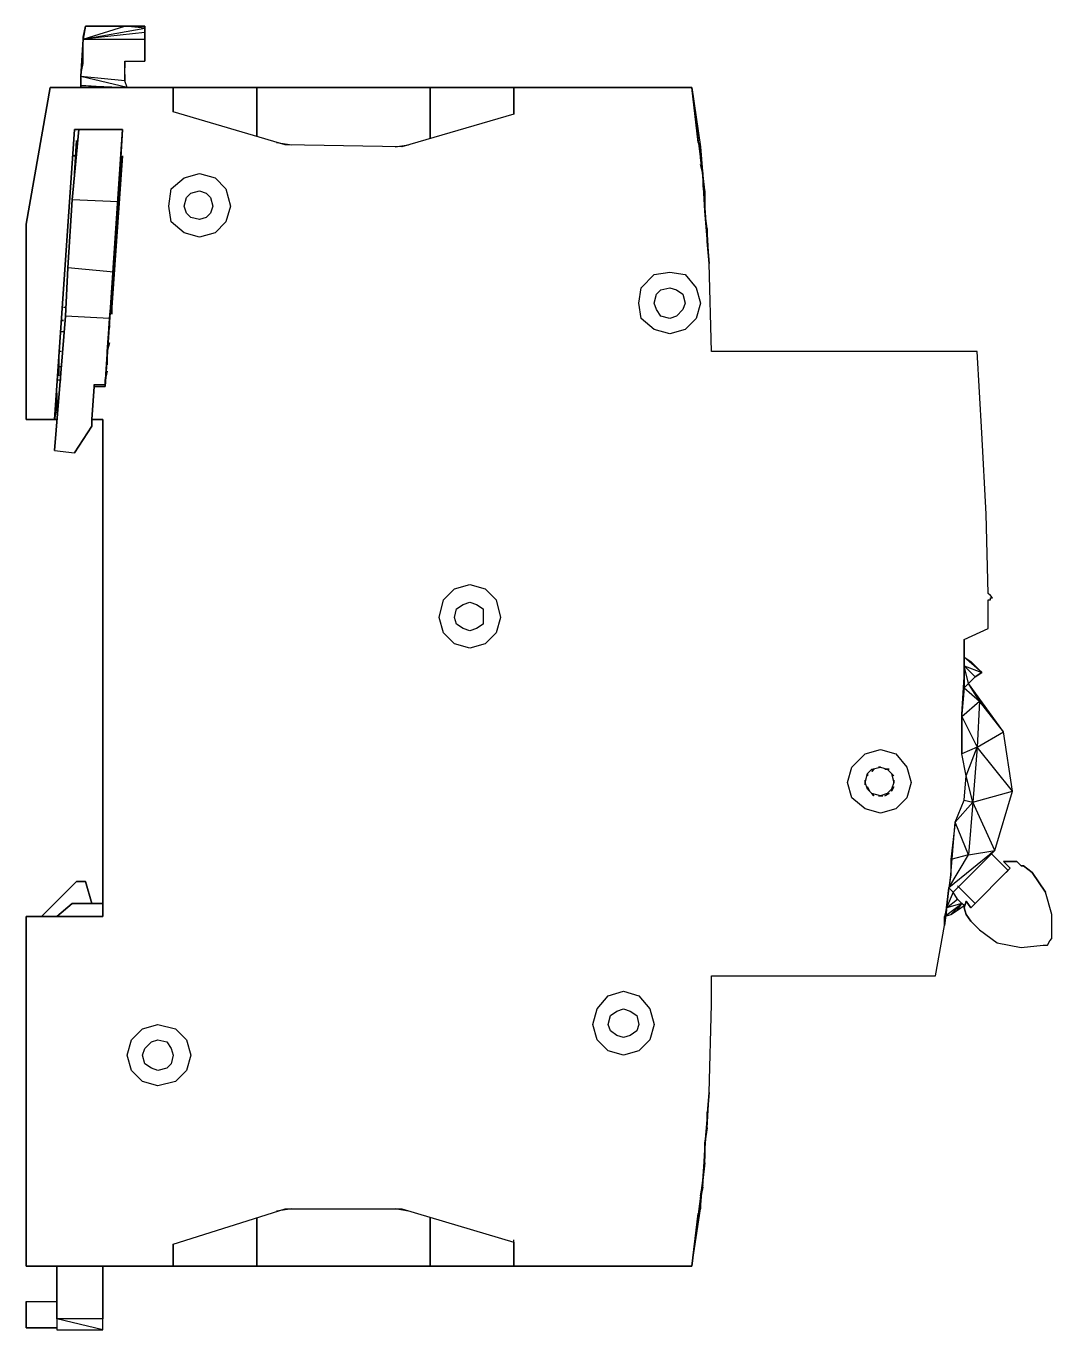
# Model space of a CAD drawing. Extents: x 0 to 74, y 0 to 94.
import ezdxf

# ---------------------------------------------------------------- set-up
doc = ezdxf.new("R2010")
doc.units = 0

# ---------------------------------------------------------------- blocks, each defined once
blk = doc.blocks.new('mcb-3')
at = {"elevation": 5.065, "flags": 128}
for points in [[(-23303.015, 27748.94), (-23303.015, 27750.048), (-23302.857, 27750.839), (-23303.015, 27749.889), (-23303.173, 27747.198), (-23303.173, 27747.357), (-23303.015, 27748.148), (-23303.015, 27748.623)], [(-23300.007, 27750.839), (-23302.857, 27750.839), (-23303.015, 27749.889)], [(-23303.015, 27749.889), (-23298.573, 27750.681), (-23298.573, 27750.364), (-23303.015, 27749.889)], [(-23302.857, 27750.839), (-23300.007, 27750.839)], [(-23300.007, 27750.839), (-23298.573, 27750.839), (-23298.573, 27750.681)], [(-23298.573, 27750.839), (-23298.573, 27750.523)], [(-23298.573, 27750.206), (-23298.573, 27748.306)], [(-23298.573, 27750.206), (-23298.573, 27748.306)], [(-23300.007, 27748.148), (-23300.007, 27747.832)], [(-23303.173, 27746.882), (-23303.173, 27747.198), (-23303.173, 27746.565), (-23303.173, 27746.407)], [(-23303.173, 27746.565), (-23299.849, 27746.407), (-23303.173, 27747.198)], [(-23300.007, 27746.882), (-23300.007, 27747.04)], [(-23259.139, 27746.407), (-23258.506, 27742.124), (-23258.348, 27740.066)], [(-23303.648, 27740.224), (-23303.49, 27742.599)], [(-23258.506, 27742.124), (-23258.665, 27742.44)], [(-23303.806, 27741.49), (-23303.49, 27741.49)], [(-23300.166, 27741.49), (-23300.957, 27730.559), (-23300.957, 27730.084), (-23300.957, 27730.559)], [(-23258.348, 27740.224), (-23258.348, 27740.066), (-23258.506, 27741.332)], [(-23296.832, 27737.85), (-23296.674, 27739.116), (-23295.724, 27739.908), (-23294.616, 27740.224), (-23293.508, 27739.908), (-23292.716, 27739.116), (-23292.4, 27737.85), (-23292.716, 27736.732), (-23293.508, 27735.941), (-23294.616, 27735.624), (-23295.724, 27735.941), (-23296.674, 27736.732)], [(-23293.508, 27735.941), (-23294.616, 27735.624), (-23295.724, 27735.941), (-23296.674, 27736.732), (-23296.832, 27737.85), (-23296.674, 27739.116), (-23295.724, 27739.908), (-23294.616, 27740.224), (-23293.508, 27739.908), (-23292.716, 27739.116), (-23292.4, 27737.85), (-23292.716, 27736.732)], [(-23258.348, 27740.066), (-23258.348, 27740.224)], [(-23258.19, 27738.799), (-23258.348, 27740.066), (-23258.348, 27739.274), (-23258.19, 27738.799), (-23258.19, 27738.958)], [(-23295.566, 27737.366), (-23295.724, 27737.85), (-23295.566, 27738.483), (-23295.249, 27738.799), (-23294.616, 27738.958), (-23294.141, 27738.799), (-23293.824, 27738.483), (-23293.666, 27737.85), (-23293.824, 27737.366), (-23294.141, 27737.049), (-23294.616, 27736.891), (-23295.249, 27737.049)], [(-23294.141, 27737.049), (-23294.616, 27736.891), (-23295.249, 27737.049), (-23295.566, 27737.366), (-23295.724, 27737.85), (-23295.566, 27738.483), (-23295.249, 27738.799), (-23294.616, 27738.958), (-23294.141, 27738.799), (-23293.824, 27738.483), (-23293.666, 27737.85), (-23293.824, 27737.366)], [(-23258.19, 27738.958), (-23258.19, 27738.799)], [(-23258.19, 27737.533), (-23258.19, 27738.799), (-23258.19, 27737.533)], [(-23258.19, 27738.799), (-23258.19, 27737.85)], [(-23258.19, 27738.799), (-23258.19, 27737.533), (-23258.19, 27738.799), (-23258.19, 27737.533)], [(-23262.79, 27729.767), (-23262.948, 27730.875), (-23262.79, 27731.984), (-23261.84, 27732.933), (-23260.722, 27733.092), (-23259.614, 27732.933), (-23258.823, 27731.984), (-23258.506, 27730.875), (-23258.823, 27729.767), (-23259.614, 27728.967), (-23260.722, 27728.65), (-23261.84, 27728.967)], [(-23259.614, 27728.967), (-23260.722, 27728.65), (-23261.84, 27728.967), (-23262.79, 27729.767), (-23262.948, 27730.875), (-23262.79, 27731.984), (-23261.84, 27732.933), (-23260.722, 27733.092), (-23259.614, 27732.933), (-23258.823, 27731.984), (-23258.506, 27730.875), (-23258.823, 27729.767)], [(-23261.84, 27730.875), (-23261.681, 27731.509), (-23261.356, 27731.825), (-23260.722, 27731.984), (-23260.247, 27731.825), (-23259.773, 27731.509), (-23259.614, 27730.875), (-23259.773, 27730.401), (-23260.247, 27729.926), (-23260.722, 27729.767), (-23261.356, 27729.926), (-23261.681, 27730.401)], [(-23260.247, 27729.926), (-23260.722, 27729.767), (-23261.356, 27729.926), (-23261.681, 27730.401), (-23261.84, 27730.875), (-23261.681, 27731.509), (-23261.356, 27731.825), (-23260.722, 27731.984), (-23260.247, 27731.825), (-23259.773, 27731.509), (-23259.614, 27730.875), (-23259.773, 27730.401)], [(-23304.439, 27729.609), (-23304.598, 27729.609)], [(-23301.115, 27729.609), (-23301.274, 27727.384)], [(-23301.115, 27729.293), (-23301.115, 27729.125)], [(-23301.115, 27728.017), (-23301.274, 27727.384), (-23301.274, 27726.592), (-23301.274, 27727.384)], [(-23304.756, 27726.276), (-23304.756, 27727.067)], [(-23304.756, 27725.642), (-23304.756, 27726.276)], [(-23301.274, 27726.592), (-23301.274, 27726.434)], [(-23302.223, 27725.009), (-23302.223, 27724.851)], [(-23277.353, 27708.211), (-23277.036, 27709.478), (-23276.245, 27710.269), (-23275.136, 27710.586), (-23274.028, 27710.269), (-23273.237, 27709.478), (-23272.92, 27708.211), (-23273.237, 27707.103), (-23274.028, 27706.312), (-23275.136, 27705.995), (-23276.245, 27706.312), (-23277.036, 27707.103)], [(-23274.028, 27706.312), (-23275.136, 27705.995), (-23276.245, 27706.312), (-23277.036, 27707.103), (-23277.353, 27708.211), (-23277.036, 27709.478), (-23276.245, 27710.269), (-23275.136, 27710.586), (-23274.028, 27710.269), (-23273.237, 27709.478), (-23272.92, 27708.211), (-23273.237, 27707.103)], [(-23276.086, 27707.737), (-23276.245, 27708.211), (-23276.086, 27708.845), (-23275.611, 27709.161), (-23275.136, 27709.32), (-23274.662, 27709.161), (-23274.187, 27708.845), (-23274.187, 27708.211), (-23274.187, 27707.737), (-23274.662, 27707.42), (-23275.136, 27707.262), (-23275.611, 27707.42)], [(-23274.662, 27707.42), (-23275.136, 27707.262), (-23275.611, 27707.42), (-23276.086, 27707.737), (-23276.245, 27708.211), (-23276.086, 27708.845), (-23275.611, 27709.161), (-23275.136, 27709.32), (-23274.662, 27709.161), (-23274.187, 27708.845), (-23274.187, 27708.211), (-23274.187, 27707.737)], [(-23239.502, 27705.362), (-23239.502, 27706.629), (-23239.502, 27705.362), (-23239.502, 27706.629), (-23239.502, 27705.362), (-23239.502, 27706.629), (-23239.502, 27705.362), (-23239.502, 27706.629), (-23239.502, 27705.362)], [(-23239.502, 27705.362), (-23239.027, 27705.046), (-23238.235, 27704.245)], [(-23239.502, 27704.087), (-23239.502, 27704.403)], [(-23239.502, 27704.087), (-23239.502, 27704.403), (-23239.502, 27704.245), (-23239.502, 27704.403)], [(-23239.502, 27704.403), (-23239.502, 27704.245), (-23239.502, 27704.403)], [(-23247.901, 27696.321), (-23247.584, 27697.438), (-23246.634, 27698.388), (-23245.526, 27698.705), (-23244.418, 27698.388), (-23243.627, 27697.438), (-23243.31, 27696.321), (-23243.627, 27695.213), (-23244.418, 27694.421), (-23245.526, 27694.105), (-23246.634, 27694.421), (-23247.584, 27695.213)], [(-23244.418, 27694.421), (-23245.526, 27694.105), (-23246.634, 27694.421), (-23247.584, 27695.213), (-23247.901, 27696.321), (-23247.584, 27697.438), (-23246.634, 27698.388), (-23245.526, 27698.705), (-23244.418, 27698.388), (-23243.627, 27697.438), (-23243.31, 27696.321), (-23243.627, 27695.213)], [(-23246.476, 27695.846), (-23246.634, 27696.321), (-23246.476, 27696.963), (-23246.159, 27697.28), (-23245.526, 27697.438), (-23245.051, 27697.28), (-23244.735, 27696.963), (-23244.576, 27696.321), (-23244.735, 27695.846), (-23245.051, 27695.529), (-23245.526, 27695.371), (-23246.159, 27695.529)], [(-23245.051, 27695.529), (-23245.526, 27695.371), (-23246.159, 27695.529), (-23246.476, 27695.846), (-23246.634, 27696.321), (-23246.476, 27696.963), (-23246.159, 27697.28), (-23245.526, 27697.438), (-23245.051, 27697.28), (-23244.735, 27696.963), (-23244.576, 27696.321), (-23244.735, 27695.846)], [(-23246.476, 27696.963), (-23246.476, 27696.805)], [(-23246.001, 27697.28), (-23246.159, 27697.122)], [(-23245.526, 27697.438), (-23245.684, 27697.438)], [(-23244.893, 27697.28), (-23245.21, 27697.28)], [(-23244.576, 27696.805), (-23244.735, 27696.963)], [(-23246.634, 27696.488), (-23246.634, 27696.163)], [(-23246.476, 27696.004), (-23246.318, 27695.688)], [(-23244.735, 27695.688), (-23244.576, 27696.004)], [(-23244.576, 27696.321), (-23244.576, 27696.488)], [(-23246.159, 27695.529), (-23246.001, 27695.371)], [(-23245.684, 27695.371), (-23245.368, 27695.371)], [(-23245.21, 27695.371), (-23244.893, 27695.529)], [(-23240.61, 27688.723), (-23239.185, 27691.097), (-23237.286, 27691.414), (-23240.61, 27688.723)], [(-23235.228, 27690.306), (-23234.595, 27689.831), (-23235.228, 27690.306), (-23235.386, 27690.306), (-23235.703, 27690.622), (-23236.178, 27690.622), (-23236.652, 27690.622), (-23236.178, 27690.147), (-23239.027, 27687.289), (-23239.343, 27687.764), (-23239.502, 27687.289), (-23239.343, 27686.814), (-23239.027, 27686.339), (-23239.343, 27686.814), (-23239.502, 27687.289), (-23239.343, 27687.764), (-23239.027, 27687.289), (-23236.178, 27690.147), (-23236.652, 27690.622), (-23236.178, 27690.622), (-23235.703, 27690.622), (-23235.386, 27690.306)], [(-23237.602, 27691.255), (-23236.336, 27689.989)], [(-23236.336, 27689.989), (-23236.652, 27689.672)], [(-23234.595, 27689.831), (-23233.645, 27688.406)], [(-23302.857, 27689.198), (-23303.49, 27689.198), (-23306.022, 27686.656), (-23303.49, 27689.198), (-23302.857, 27689.198), (-23302.382, 27687.605)], [(-23238.71, 27687.605), (-23239.977, 27688.881)], [(-23304.914, 27686.656), (-23303.806, 27687.605), (-23301.59, 27687.605), (-23303.806, 27687.605)], [(-23239.66, 27687.605), (-23240.768, 27687.289), (-23240.926, 27686.656), (-23240.451, 27686.814), (-23239.977, 27687.13)], [(-23240.926, 27686.656), (-23240.926, 27686.022), (-23240.926, 27686.656), (-23240.926, 27686.022), (-23240.926, 27686.656), (-23240.926, 27686.022), (-23240.926, 27686.656)], [(-23238.394, 27685.706), (-23239.027, 27686.339)], [(-23266.272, 27678.89), (-23265.955, 27679.998), (-23265.164, 27680.957), (-23264.056, 27681.274), (-23262.948, 27680.957), (-23262.156, 27679.998), (-23261.84, 27678.89), (-23262.156, 27677.782), (-23262.948, 27676.99), (-23264.056, 27676.674), (-23265.164, 27676.99), (-23265.955, 27677.782)], [(-23262.948, 27676.99), (-23264.056, 27676.674), (-23265.164, 27676.99), (-23265.955, 27677.782), (-23266.272, 27678.89), (-23265.955, 27679.998), (-23265.164, 27680.957), (-23264.056, 27681.274), (-23262.948, 27680.957), (-23262.156, 27679.998), (-23261.84, 27678.89), (-23262.156, 27677.782)], [(-23265.164, 27678.89), (-23265.006, 27679.523), (-23264.531, 27679.84), (-23264.056, 27679.998), (-23263.581, 27679.84), (-23263.106, 27679.523), (-23262.948, 27678.89), (-23263.106, 27678.415), (-23263.581, 27678.098), (-23264.056, 27677.94), (-23264.531, 27678.098), (-23265.006, 27678.415)], [(-23263.581, 27678.098), (-23264.056, 27677.94), (-23264.531, 27678.098), (-23265.006, 27678.415), (-23265.164, 27678.89), (-23265.006, 27679.523), (-23264.531, 27679.84), (-23264.056, 27679.998), (-23263.581, 27679.84), (-23263.106, 27679.523), (-23262.948, 27678.89), (-23263.106, 27678.415)], [(-23299.849, 27676.674), (-23299.532, 27677.782), (-23298.732, 27678.573), (-23297.624, 27678.89), (-23296.357, 27678.573), (-23295.566, 27677.782), (-23295.249, 27676.674), (-23295.566, 27675.566), (-23296.357, 27674.774), (-23297.624, 27674.458), (-23298.732, 27674.774), (-23299.532, 27675.566)], [(-23296.357, 27674.774), (-23297.624, 27674.458), (-23298.732, 27674.774), (-23299.532, 27675.566), (-23299.849, 27676.674), (-23299.532, 27677.782), (-23298.732, 27678.573), (-23297.624, 27678.89), (-23296.357, 27678.573), (-23295.566, 27677.782), (-23295.249, 27676.674), (-23295.566, 27675.566)], [(-23298.573, 27676.041), (-23298.732, 27676.674), (-23298.573, 27677.149), (-23298.098, 27677.624), (-23297.624, 27677.782), (-23296.99, 27677.624), (-23296.674, 27677.149), (-23296.515, 27676.674), (-23296.674, 27676.041), (-23296.99, 27675.724), (-23297.624, 27675.566), (-23298.098, 27675.724)], [(-23296.99, 27675.724), (-23297.624, 27675.566), (-23298.098, 27675.724), (-23298.573, 27676.041), (-23298.732, 27676.674), (-23298.573, 27677.149), (-23298.098, 27677.624), (-23297.624, 27677.782), (-23296.99, 27677.624), (-23296.674, 27677.149), (-23296.515, 27676.674), (-23296.674, 27676.041)], [(-23258.031, 27672.558), (-23258.031, 27672.242), (-23257.873, 27673.983)], [(-23258.19, 27670.333), (-23258.19, 27669.225)], [(-23258.19, 27668.908), (-23258.348, 27667.642)], [(-23258.348, 27667.483), (-23258.506, 27666.534), (-23258.348, 27667.483), (-23258.348, 27667.642), (-23258.348, 27667.483), (-23258.348, 27667.642), (-23258.348, 27667.483), (-23258.348, 27667.642), (-23258.348, 27667.483), (-23258.348, 27667.642)], [(-23258.348, 27667.483), (-23258.506, 27666.534)], [(-23258.348, 27667.167), (-23258.506, 27666.375), (-23258.348, 27667.325), (-23258.506, 27666.375)], [(-23258.506, 27666.375), (-23258.506, 27665.742)], [(-23258.665, 27665.267), (-23259.139, 27661.459)], [(-23290.5, 27661.459), (-23290.5, 27664.951)], [(-23277.986, 27661.459), (-23277.986, 27664.951)], [(-23296.515, 27661.459), (-23296.515, 27663.042)], [(-23304.914, 27657.66), (-23304.914, 27661.459), (-23304.914, 27657.66), (-23304.914, 27656.868), (-23301.59, 27656.868), (-23301.59, 27657.66), (-23301.59, 27661.459), (-23301.59, 27657.66)], [(-23304.914, 27657.66), (-23304.914, 27656.868), (-23301.59, 27656.868), (-23304.914, 27657.66)]]:
    blk.add_lwpolyline(points, close=True, dxfattribs=at)
for points in [[(-23300.957, 27746.407), (-23303.173, 27746.565), (-23303.173, 27746.407), (-23303.173, 27746.882), (-23303.173, 27747.198), (-23303.173, 27747.357), (-23303.015, 27748.148), (-23303.015, 27748.623), (-23303.015, 27748.94), (-23303.015, 27750.048), (-23302.857, 27750.839)], [(-23298.573, 27750.523), (-23298.573, 27750.839), (-23300.007, 27750.839)], [(-23298.573, 27749.889), (-23298.573, 27750.364), (-23298.573, 27750.681), (-23298.573, 27750.839), (-23298.573, 27750.523)], [(-23299.849, 27746.407), (-23300.007, 27746.882), (-23303.173, 27747.198), (-23303.015, 27749.889), (-23298.573, 27749.889), (-23298.573, 27750.364)], [(-23299.849, 27746.407), (-23300.007, 27746.882), (-23300.007, 27747.04), (-23300.007, 27747.357), (-23300.007, 27747.04), (-23300.007, 27746.882), (-23300.007, 27748.306), (-23298.573, 27748.306), (-23298.573, 27749.889), (-23298.573, 27748.306)], [(-23298.573, 27750.364), (-23298.573, 27750.206)], [(-23300.007, 27747.04), (-23300.007, 27746.882), (-23300.007, 27748.306), (-23300.007, 27748.148)], [(-23300.007, 27748.148), (-23300.007, 27748.306), (-23298.573, 27748.306)], [(-23300.007, 27747.832), (-23300.007, 27748.148)], [(-23271.971, 27744.498), (-23271.971, 27746.407), (-23259.139, 27746.407), (-23258.665, 27742.44), (-23259.139, 27746.407), (-23271.971, 27746.407), (-23271.971, 27744.498), (-23280.044, 27742.124), (-23288.442, 27742.282), (-23296.515, 27744.656), (-23296.515, 27746.407), (-23305.389, 27746.407), (-23307.13, 27736.574), (-23307.13, 27722.477), (-23305.073, 27722.477), (-23304.914, 27722.477), (-23305.073, 27722.477), (-23303.648, 27743.39), (-23300.166, 27743.39), (-23301.432, 27724.851), (-23302.223, 27724.851), (-23302.382, 27722.477), (-23301.59, 27722.477), (-23301.59, 27686.656), (-23307.13, 27686.656), (-23307.13, 27661.459), (-23307.13, 27686.656), (-23301.59, 27686.656), (-23301.59, 27722.477), (-23302.382, 27722.477), (-23302.223, 27724.851), (-23301.432, 27724.851), (-23301.432, 27725.326), (-23301.274, 27725.959), (-23301.432, 27725.326), (-23301.432, 27724.851), (-23300.166, 27743.39), (-23303.648, 27743.39), (-23305.073, 27722.477), (-23304.914, 27723.426), (-23304.914, 27724.376), (-23304.914, 27723.426), (-23305.073, 27722.477), (-23307.13, 27722.477), (-23307.13, 27736.574), (-23305.389, 27746.407), (-23296.515, 27746.407), (-23290.5, 27746.407), (-23277.986, 27746.407), (-23271.971, 27746.407), (-23277.986, 27746.407), (-23277.986, 27742.757), (-23277.986, 27746.407), (-23290.5, 27746.407), (-23290.5, 27742.915), (-23290.5, 27746.407), (-23296.515, 27746.407), (-23296.515, 27744.656), (-23296.515, 27746.407)], [(-23290.5, 27742.915), (-23290.5, 27746.407)], [(-23305.073, 27720.251), (-23304.281, 27729.926), (-23304.123, 27733.408), (-23303.806, 27738.325), (-23303.331, 27743.39), (-23303.806, 27738.325), (-23304.123, 27733.408), (-23304.281, 27729.926), (-23305.073, 27720.251), (-23303.648, 27720.093), (-23302.382, 27722.002), (-23302.382, 27722.477), (-23302.382, 27722.002), (-23303.648, 27720.093)], [(-23302.223, 27725.009), (-23301.432, 27725.009), (-23301.115, 27729.767), (-23300.799, 27733.092), (-23300.482, 27738.166), (-23300.166, 27743.39), (-23300.482, 27738.166), (-23300.799, 27733.092), (-23304.123, 27733.408)], [(-23289.076, 27742.44), (-23287.968, 27742.282)], [(-23280.528, 27742.124), (-23279.569, 27742.282)], [(-23258.506, 27741.332), (-23258.348, 27740.224), (-23258.506, 27741.332), (-23258.506, 27742.124), (-23258.665, 27742.44)], [(-23258.348, 27740.066), (-23258.506, 27741.332), (-23258.348, 27740.224), (-23258.506, 27740.857), (-23258.348, 27740.224), (-23258.348, 27740.066), (-23258.348, 27739.274), (-23258.19, 27738.799)], [(-23258.348, 27740.066), (-23258.348, 27740.224)], [(-23259.139, 27661.459), (-23271.971, 27661.459), (-23277.986, 27661.459), (-23290.5, 27661.459), (-23296.515, 27661.459), (-23307.13, 27661.459), (-23296.515, 27661.459), (-23296.515, 27663.042), (-23288.442, 27665.584), (-23280.044, 27665.584), (-23271.971, 27663.2), (-23271.971, 27661.459), (-23259.139, 27661.459), (-23258.348, 27667.642), (-23257.873, 27673.983), (-23257.715, 27680.324), (-23257.715, 27682.382), (-23241.559, 27682.382), (-23240.926, 27686.022), (-23240.451, 27689.672), (-23240.135, 27693.472), (-23239.502, 27695.054), (-23239.343, 27696.805), (-23239.66, 27698.388), (-23239.66, 27701.237), (-23239.502, 27703.928), (-23239.502, 27706.629), (-23237.76, 27707.42), (-23237.76, 27708.053), (-23237.76, 27708.845), (-23237.76, 27709.478), (-23237.602, 27709.478), (-23237.602, 27709.636), (-23237.444, 27709.636), (-23237.602, 27709.794), (-23237.76, 27709.953), (-23237.919, 27715.661), (-23238.235, 27721.527), (-23238.552, 27727.384), (-23257.715, 27727.384), (-23257.873, 27733.725), (-23258.348, 27740.066)], [(-23257.873, 27733.725), (-23258.19, 27737.533), (-23258.348, 27740.066), (-23258.19, 27738.799)], [(-23300.482, 27738.166), (-23303.806, 27738.325)], [(-23239.502, 27705.362), (-23239.502, 27703.928), (-23239.502, 27706.629), (-23237.76, 27707.42), (-23237.76, 27708.053), (-23237.76, 27708.845), (-23237.76, 27709.478), (-23237.602, 27709.478), (-23237.602, 27709.636), (-23237.444, 27709.636), (-23237.602, 27709.794), (-23237.76, 27709.953), (-23237.919, 27715.661), (-23238.235, 27721.527), (-23238.552, 27727.384), (-23257.715, 27727.384), (-23257.873, 27733.725), (-23258.031, 27736.257), (-23258.031, 27735.466), (-23257.873, 27733.725), (-23258.031, 27735.466), (-23258.031, 27735.308), (-23257.873, 27733.725), (-23258.031, 27735.308), (-23257.873, 27733.725), (-23258.031, 27735.308), (-23257.873, 27733.725), (-23258.031, 27735.308), (-23257.873, 27733.725), (-23258.031, 27735.308), (-23258.031, 27735.466), (-23258.031, 27736.257), (-23258.19, 27737.533), (-23258.19, 27738.799)], [(-23258.031, 27735.466), (-23258.031, 27736.257)], [(-23302.223, 27725.009), (-23301.432, 27725.009), (-23301.115, 27729.767), (-23300.799, 27733.092)], [(-23304.281, 27730.559), (-23304.439, 27730.559)], [(-23301.115, 27729.767), (-23304.281, 27729.926)], [(-23304.439, 27728.808), (-23304.598, 27728.808)], [(-23304.598, 27727.384), (-23304.756, 27727.384)], [(-23304.598, 27726.276), (-23304.756, 27726.276)], [(-23304.598, 27725.326), (-23304.914, 27725.326)], [(-23304.914, 27723.426), (-23304.756, 27723.426)], [(-23239.977, 27687.13), (-23239.502, 27687.447), (-23239.66, 27687.605), (-23239.977, 27687.922), (-23240.293, 27688.406), (-23237.286, 27691.414), (-23236.019, 27695.688), (-23236.652, 27699.971), (-23239.185, 27703.453), (-23238.71, 27703.928), (-23238.235, 27704.245), (-23238.552, 27704.561)], [(-23238.71, 27703.928), (-23239.502, 27704.729), (-23238.235, 27704.245), (-23238.71, 27703.928), (-23239.185, 27703.453), (-23239.502, 27704.729), (-23239.502, 27703.928), (-23239.502, 27705.362), (-23239.502, 27704.729), (-23239.502, 27703.928), (-23239.502, 27703.137), (-23239.502, 27703.928)], [(-23238.235, 27704.245), (-23238.552, 27704.561), (-23239.027, 27705.046)], [(-23239.66, 27701.079), (-23239.66, 27698.388), (-23239.66, 27701.237), (-23239.502, 27703.137), (-23239.66, 27701.237), (-23239.66, 27701.079), (-23238.394, 27702.187), (-23238.552, 27698.863), (-23238.868, 27694.896)], [(-23237.286, 27691.414), (-23238.868, 27694.896), (-23236.019, 27695.688), (-23238.552, 27698.863), (-23236.652, 27699.971), (-23238.394, 27702.187), (-23239.185, 27703.453), (-23239.502, 27703.137), (-23238.394, 27702.187)], [(-23239.502, 27695.054), (-23238.868, 27694.896), (-23239.185, 27691.097), (-23240.135, 27693.472), (-23238.868, 27694.896), (-23239.343, 27696.805), (-23238.552, 27698.863), (-23239.66, 27698.388), (-23239.66, 27701.079), (-23238.552, 27698.863)], [(-23240.135, 27693.472), (-23240.451, 27690.781), (-23240.451, 27689.672), (-23240.61, 27688.723), (-23240.926, 27686.022), (-23240.768, 27687.289), (-23240.61, 27688.723), (-23240.293, 27688.406), (-23240.768, 27687.289), (-23239.977, 27687.922), (-23239.66, 27687.605)], [(-23239.185, 27691.097), (-23240.451, 27690.781)], [(-23257.873, 27673.983), (-23257.715, 27680.324), (-23257.715, 27682.382), (-23241.559, 27682.382), (-23240.926, 27686.022), (-23240.926, 27686.656), (-23240.926, 27686.022), (-23240.768, 27687.13), (-23240.926, 27686.022), (-23240.768, 27687.289), (-23240.926, 27686.656), (-23239.66, 27687.605)], [(-23240.451, 27686.814), (-23239.66, 27687.605)], [(-23239.977, 27687.922), (-23240.293, 27688.406)], [(-23239.502, 27687.447), (-23239.66, 27687.605)], [(-23238.394, 27685.706), (-23237.127, 27684.756), (-23235.386, 27684.439), (-23233.803, 27684.598), (-23233.487, 27684.598), (-23233.328, 27684.914), (-23233.17, 27685.073), (-23233.17, 27686.814), (-23233.645, 27688.406)], [(-23238.394, 27685.706), (-23237.127, 27684.756), (-23235.386, 27684.439), (-23233.803, 27684.598), (-23233.487, 27684.598), (-23233.328, 27684.914), (-23233.17, 27685.073), (-23233.17, 27686.814), (-23233.645, 27688.406)], [(-23258.19, 27670.333), (-23258.031, 27671.441), (-23257.873, 27673.983), (-23258.19, 27670.333), (-23258.348, 27667.642)], [(-23258.19, 27668.908), (-23258.19, 27670.333), (-23258.031, 27671.441), (-23258.031, 27672.242), (-23258.031, 27672.558)], [(-23258.031, 27671.282), (-23258.031, 27671.441), (-23258.19, 27670.333)], [(-23259.139, 27661.459), (-23258.506, 27665.584), (-23258.348, 27667.642), (-23258.348, 27667.483), (-23258.506, 27666.375), (-23258.506, 27665.584), (-23258.665, 27665.267)], [(-23258.506, 27665.742), (-23258.506, 27666.375), (-23258.348, 27667.642)], [(-23258.348, 27667.483), (-23258.506, 27666.375), (-23258.348, 27667.642)], [(-23258.348, 27667.483), (-23258.348, 27667.642)], [(-23287.968, 27665.584), (-23289.076, 27665.426)], [(-23279.569, 27665.426), (-23280.528, 27665.584)], [(-23290.5, 27664.951), (-23290.5, 27661.459), (-23277.986, 27661.459)], [(-23277.986, 27661.459), (-23271.971, 27661.459), (-23271.971, 27663.2), (-23271.971, 27663.358)], [(-23296.515, 27661.459), (-23290.5, 27661.459)], [(-23307.13, 27658.926), (-23307.13, 27657.027), (-23304.914, 27657.027), (-23307.13, 27657.027), (-23307.13, 27658.926), (-23304.914, 27658.926)], [(-23301.59, 27656.868), (-23301.59, 27657.66)]]:
    blk.add_lwpolyline(points, dxfattribs=at)

msp = doc.modelspace()

# ---------------------------------------------------------------- block references
msp.add_blockref('mcb-3', (23307.13, -27656.868, -5.065))

doc.saveas('drawing.dxf')
